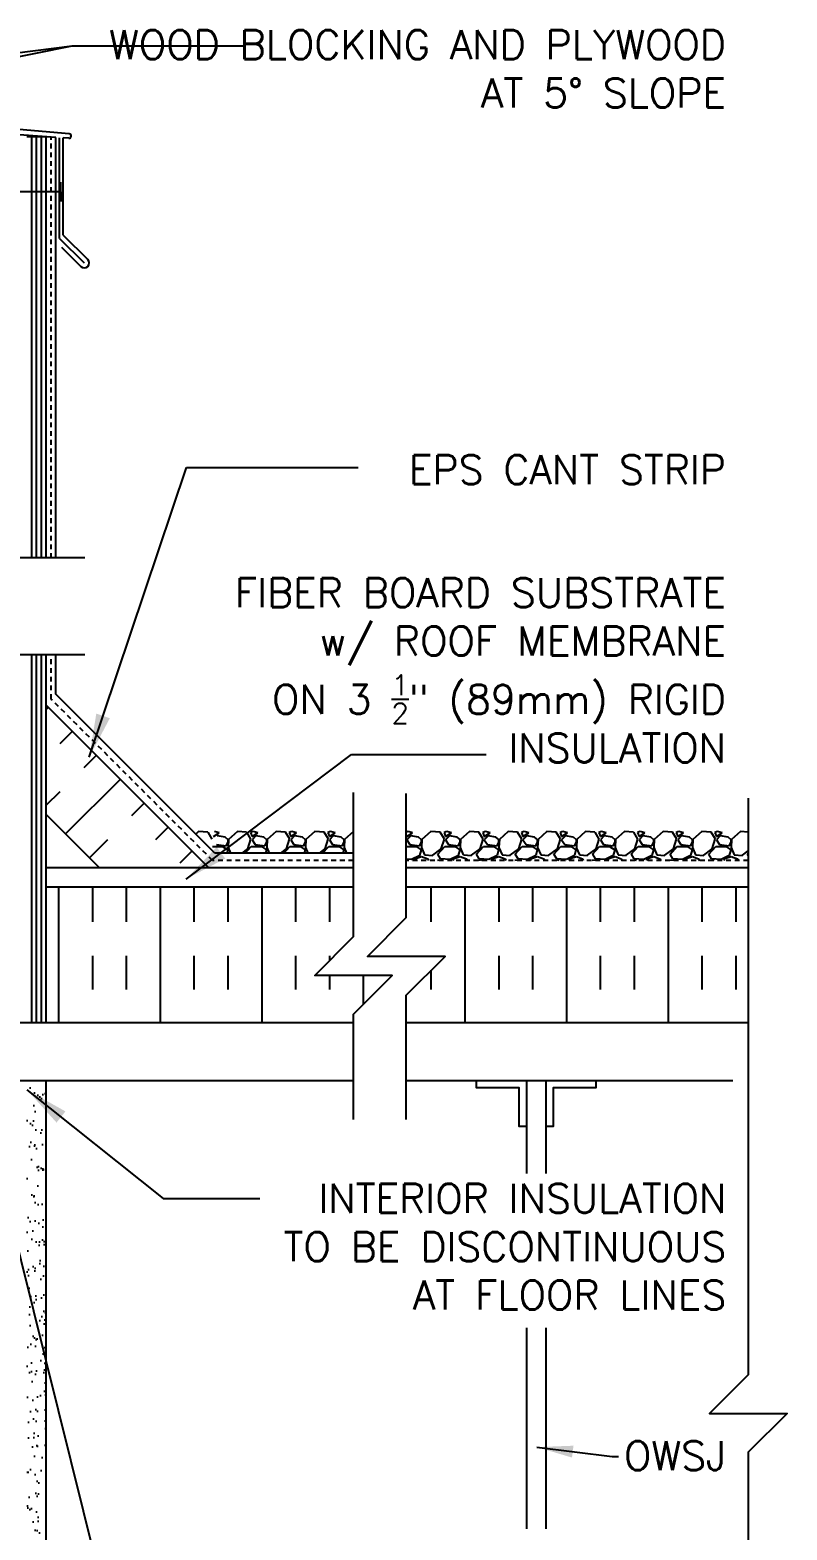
# Model space of a CAD drawing. Header units: inches. Extents: x 179 to 295, y 227 to 304.
# Drawn here: x 275.03 to 294.59, y 264.01 to 302.75 of the extents above; entities that cross this region are included whole.
import ezdxf

# ---------------------------------------------------------------- set-up
doc = ezdxf.new("R2010")
doc.units = ezdxf.units.IN
doc.header["$LTSCALE"] = 0.5
doc.header["$MEASUREMENT"] = 0
doc.linetypes.add('DASHED2', pattern=[0.375, 0.25, -0.125])
for name, color, linetype in [('HATCH', 12, 'Continuous'), ('line25', 2, 'Continuous'), ('LINE50', 5, 'Continuous'), ('LINE9', 9, 'Continuous'), ('TEXT', 4, 'Continuous')]:
    doc.layers.add(name, color=color, linetype=linetype)
doc.styles.add('DIM', font='romans.shx', dxfattribs={"width": 0.7})
doc.styles.add('ROMANS', font='romans.shx', dxfattribs={"height": 1.125})
doc.dimstyles.new('ext_12', dxfattribs={"dimscale": 12, "dimtxt": 0.09375, "dimasz": 0.09375, "dimexe": 0.09375, "dimexo": 0.0625, "dimgap": 0.0625, "dimtad": 1, "dimdec": 1, "dimzin": 3, "dimdsep": 46, "dimlunit": 4, "dimtxsty": 'DIM', "dimcen": 0.09, "dimdle": 0.09375, "dimclrt": 4, "dimadec": 0, "dimazin": 0, "dimtfac": 1, "dimtdec": 1, "dimtmove": 2, "dimatfit": 3, "dimfxl": 1, "dimfrac": 2, "dimtolj": 1, "dimtzin": 0, "dimarcsym": 0})

msp = doc.modelspace()

# ---------------------------------------------------------------- hatches: boundary and pattern name
at = {"layer": 'HATCH'}
h = msp.add_hatch(dxfattribs=at)
h.set_pattern_fill('INSUL', color=256, scale=7, angle=45, style=0)
h.set_pattern_definition([(45, (168.1492, 122.214), (-1.856155, 1.856155), []), (45, (167.5305, 122.8327), (-1.856155, 1.856155), [0.875, -0.875]), (45, (166.9118, 123.4515), (-1.856155, 1.856155), [0.875, -0.875])])
h.paths.add_polyline_path([(276.701, 281.24), (279.529, 281.24), (275.452, 285.317), (275.452, 282.488)])
h = msp.add_hatch(dxfattribs=at)
h.set_pattern_fill('INSUL', color=256, scale=7, angle=90, style=0)
h.set_pattern_definition([(90, (168.1492, 122.214), (-2.625, 2e-16), []), (90, (167.2742, 122.214), (-2.625, 2e-16), [0.875, -0.875]), (90, (166.3992, 122.214), (-2.625, 2e-16), [0.875, -0.875])])
h.paths.add_polyline_path([(283.39, 279.334), (283.39, 280.615), (275.452, 280.615), (275.452, 277.115), (283.39, 277.115), (283.39, 277.334), (284.39, 278.334), (282.39, 278.334)])
h.paths.add_polyline_path([(284.755, 280.615), (284.755, 279.825), (283.755, 278.825), (285.755, 278.825), (284.755, 277.825), (284.755, 277.115), (293.592, 277.115), (293.592, 280.615)])
h = msp.add_hatch(dxfattribs=at)
h.set_pattern_fill('AR-SAND', color=256, scale=0.25, style=0)
h.set_pattern_definition([(37.5, (-113.94066, 24.64096), (-0.01574834, 0.48170594), [0, -0.38, 0, -0.425, 0, -0.40625]), (7.5, (-113.94066, 24.64096), (0.4424442, 0.7055365), [0, -0.205, 0, -0.3425, 0, -0.13125]), (327.5, (-114.24816, 24.64096), (0.77853547, 0.00141476), [0, -0.125, 0, -0.45, 0, -0.5875]), (317.5, (-114.24816, 24.64096), (0.75153165, 0.2194189), [0, -0.0625, 0, -0.295, 0, -0.3375])])
h.paths.add_polyline_path([(274.952, 258.058), (274.952, 257.771), (275.452, 257.771), (275.452, 271.557), (275.452, 275.615), (274.952, 275.615)])

# ---------------------------------------------------------------- linework, layer by layer
for p, q in [((276.043, 300.068), (253.077, 302.077)), ((275.702, 299.974), (274.395, 300.066)), ((275.077, 289.115), (275.077, 299.992)), ((275.202, 289.115), (275.202, 299.992)), ((275.327, 289.115), (275.327, 299.992)), ((275.702, 289.115), (275.702, 299.974)), ((275.796, 297.369), (275.796, 299.967)), ((276.034, 299.955), (275.89, 299.963)), ((275.89, 297.452), (275.89, 299.963)), ((275.796, 297.369), (276.433, 296.733)), ((275.846, 297.143), (276.344, 296.644)), ((275.89, 297.452), (276.521, 296.821)), ((275.077, 277.115), (275.077, 286.615)), ((275.202, 277.115), (275.202, 286.615)), ((275.327, 277.115), (275.327, 286.615)), ((275.702, 285.597), (275.702, 286.615)), ((279.809, 281.49), (275.702, 285.597)), ((279.389, 282.054), (279.314, 281.985)), ((279.629, 282.033), (279.389, 282.053)), ((279.741, 281.854), (279.631, 282.034)), ((279.919, 282.014), (279.799, 282.054)), ((280.389, 282.054), (280.159, 281.844)), ((280.629, 282.033), (280.389, 282.053)), ((280.741, 281.854), (280.631, 282.034)), ((280.799, 282.054), (280.729, 282.024)), ((280.919, 282.014), (280.799, 282.054)), ((281.389, 282.054), (281.159, 281.844)), ((281.629, 282.033), (281.389, 282.053)), ((281.741, 281.854), (281.631, 282.034)), ((281.799, 282.054), (281.729, 282.024)), ((281.919, 282.014), (281.799, 282.054)), ((282.389, 282.054), (282.159, 281.844)), ((282.629, 282.033), (282.389, 282.053)), ((282.741, 281.854), (282.631, 282.034)), ((282.799, 282.054), (282.729, 282.024)), ((282.919, 282.014), (282.799, 282.054)), ((283.389, 282.054), (283.159, 281.844)), ((283.39, 282.053), (283.389, 282.053)), ((284.799, 282.054), (284.755, 282.035)), ((284.919, 282.014), (284.799, 282.054)), ((285.389, 282.054), (285.159, 281.844)), ((285.629, 282.033), (285.389, 282.053)), ((285.741, 281.854), (285.631, 282.034)), ((285.799, 282.054), (285.729, 282.024)), ((285.919, 282.014), (285.799, 282.054)), ((286.389, 282.054), (286.159, 281.844)), ((286.629, 282.033), (286.389, 282.053)), ((286.741, 281.854), (286.631, 282.034)), ((286.799, 282.054), (286.729, 282.024)), ((286.919, 282.014), (286.799, 282.054)), ((287.389, 282.054), (287.159, 281.844)), ((287.629, 282.033), (287.389, 282.053)), ((287.741, 281.854), (287.631, 282.034)), ((287.799, 282.054), (287.729, 282.024)), ((287.919, 282.014), (287.799, 282.054)), ((288.389, 282.054), (288.159, 281.844)), ((288.629, 282.033), (288.389, 282.053)), ((288.741, 281.854), (288.631, 282.034)), ((288.799, 282.054), (288.729, 282.024)), ((288.919, 282.014), (288.799, 282.054)), ((289.389, 282.054), (289.159, 281.844)), ((289.629, 282.033), (289.389, 282.053)), ((289.741, 281.854), (289.631, 282.034)), ((289.799, 282.054), (289.729, 282.024)), ((289.919, 282.014), (289.799, 282.054)), ((290.389, 282.054), (290.159, 281.844)), ((290.629, 282.033), (290.389, 282.053)), ((290.741, 281.854), (290.631, 282.034)), ((290.799, 282.054), (290.729, 282.024)), ((290.919, 282.014), (290.799, 282.054)), ((291.389, 282.054), (291.159, 281.844)), ((291.629, 282.033), (291.389, 282.053)), ((291.741, 281.854), (291.631, 282.034)), ((291.799, 282.054), (291.729, 282.024)), ((291.919, 282.014), (291.799, 282.054)), ((292.389, 282.054), (292.159, 281.844)), ((292.629, 282.033), (292.389, 282.053)), ((292.741, 281.854), (292.631, 282.034)), ((292.799, 282.054), (292.729, 282.024)), ((292.919, 282.014), (292.799, 282.054)), ((293.389, 282.054), (293.159, 281.844)), ((293.592, 282.036), (293.389, 282.053)), ((279.749, 281.664), (280.009, 281.664)), ((279.769, 281.924), (279.919, 282.014)), ((279.849, 281.714), (280.099, 281.684)), ((280.07, 281.904), (279.87, 281.934)), ((280.009, 281.666), (280.139, 281.576)), ((280.151, 281.832), (280.071, 281.902)), ((280.099, 281.684), (280.149, 281.774)), ((280.159, 281.844), (280.149, 281.634)), ((280.149, 281.774), (280.149, 281.834)), ((280.593, 281.49), (280.749, 281.664)), ((280.659, 281.604), (280.739, 281.854)), ((280.729, 282.024), (280.769, 281.924)), ((280.749, 281.664), (281.009, 281.664)), ((280.769, 281.924), (280.919, 282.014)), ((280.869, 281.934), (280.769, 281.834)), ((280.769, 281.834), (280.849, 281.714)), ((280.849, 281.714), (281.099, 281.684)), ((281.07, 281.904), (280.87, 281.934)), ((281.009, 281.666), (281.139, 281.576)), ((281.151, 281.832), (281.071, 281.902)), ((281.099, 281.684), (281.149, 281.774)), ((281.159, 281.844), (281.149, 281.634)), ((281.149, 281.774), (281.149, 281.834)), ((281.593, 281.49), (281.749, 281.664)), ((281.659, 281.604), (281.739, 281.854)), ((281.729, 282.024), (281.769, 281.924)), ((281.749, 281.664), (282.009, 281.664)), ((281.769, 281.924), (281.919, 282.014)), ((281.869, 281.934), (281.769, 281.834)), ((281.769, 281.834), (281.849, 281.714)), ((281.849, 281.714), (282.099, 281.684)), ((282.07, 281.904), (281.87, 281.934)), ((282.009, 281.666), (282.139, 281.576)), ((282.151, 281.832), (282.071, 281.902)), ((282.099, 281.684), (282.149, 281.774)), ((282.159, 281.844), (282.149, 281.634)), ((282.149, 281.774), (282.149, 281.834)), ((282.593, 281.49), (282.749, 281.664)), ((282.659, 281.604), (282.739, 281.854)), ((282.729, 282.024), (282.769, 281.924)), ((282.749, 281.664), (283.009, 281.664)), ((282.769, 281.924), (282.919, 282.014)), ((282.869, 281.934), (282.769, 281.834)), ((282.769, 281.834), (282.849, 281.714)), ((282.849, 281.714), (283.099, 281.684)), ((283.07, 281.904), (282.87, 281.934)), ((283.009, 281.666), (283.139, 281.576)), ((283.151, 281.832), (283.071, 281.902)), ((283.099, 281.684), (283.149, 281.774)), ((283.159, 281.844), (283.149, 281.634)), ((283.149, 281.774), (283.149, 281.834)), ((284.755, 281.959), (284.769, 281.924)), ((284.755, 281.664), (285.009, 281.664)), ((284.769, 281.924), (284.919, 282.014)), ((284.869, 281.934), (284.769, 281.834)), ((284.769, 281.834), (284.849, 281.714)), ((284.849, 281.714), (285.099, 281.684)), ((285.07, 281.904), (284.87, 281.934)), ((285.009, 281.666), (285.139, 281.576)), ((285.151, 281.832), (285.071, 281.902)), ((285.099, 281.684), (285.149, 281.774)), ((285.159, 281.844), (285.149, 281.634)), ((285.149, 281.774), (285.149, 281.834)), ((285.569, 281.464), (285.749, 281.664)), ((285.659, 281.604), (285.739, 281.854)), ((285.729, 282.024), (285.769, 281.924)), ((285.749, 281.664), (286.009, 281.664)), ((285.769, 281.924), (285.919, 282.014)), ((285.869, 281.934), (285.769, 281.834)), ((285.769, 281.834), (285.849, 281.714)), ((285.849, 281.714), (286.099, 281.684)), ((286.07, 281.904), (285.87, 281.934)), ((286.009, 281.666), (286.139, 281.576)), ((286.151, 281.832), (286.071, 281.902)), ((286.099, 281.684), (286.149, 281.774)), ((286.159, 281.844), (286.149, 281.634)), ((286.149, 281.774), (286.149, 281.834)), ((286.569, 281.464), (286.749, 281.664)), ((286.659, 281.604), (286.739, 281.854)), ((286.729, 282.024), (286.769, 281.924)), ((286.749, 281.664), (287.009, 281.664)), ((286.769, 281.924), (286.919, 282.014)), ((286.869, 281.934), (286.769, 281.834)), ((286.769, 281.834), (286.849, 281.714)), ((286.849, 281.714), (287.099, 281.684)), ((287.07, 281.904), (286.87, 281.934)), ((287.009, 281.666), (287.139, 281.576)), ((287.151, 281.832), (287.071, 281.902)), ((287.099, 281.684), (287.149, 281.774)), ((287.159, 281.844), (287.149, 281.634)), ((287.149, 281.774), (287.149, 281.834)), ((287.569, 281.464), (287.749, 281.664)), ((287.659, 281.604), (287.739, 281.854)), ((287.729, 282.024), (287.769, 281.924)), ((287.749, 281.664), (288.009, 281.664)), ((287.769, 281.924), (287.919, 282.014)), ((287.869, 281.934), (287.769, 281.834)), ((287.769, 281.834), (287.849, 281.714)), ((287.849, 281.714), (288.099, 281.684)), ((288.07, 281.904), (287.87, 281.934)), ((288.009, 281.666), (288.139, 281.576)), ((288.151, 281.832), (288.071, 281.902)), ((288.099, 281.684), (288.149, 281.774)), ((288.159, 281.844), (288.149, 281.634)), ((288.149, 281.774), (288.149, 281.834)), ((288.569, 281.464), (288.749, 281.664)), ((288.659, 281.604), (288.739, 281.854)), ((288.729, 282.024), (288.769, 281.924)), ((288.749, 281.664), (289.009, 281.664)), ((288.769, 281.924), (288.919, 282.014)), ((288.869, 281.934), (288.769, 281.834)), ((288.769, 281.834), (288.849, 281.714)), ((288.849, 281.714), (289.099, 281.684)), ((289.07, 281.904), (288.87, 281.934)), ((289.009, 281.666), (289.139, 281.576)), ((289.151, 281.832), (289.071, 281.902)), ((289.099, 281.684), (289.149, 281.774)), ((289.159, 281.844), (289.149, 281.634)), ((289.149, 281.774), (289.149, 281.834)), ((289.569, 281.464), (289.749, 281.664)), ((289.659, 281.604), (289.739, 281.854)), ((289.729, 282.024), (289.769, 281.924)), ((289.749, 281.664), (290.009, 281.664)), ((289.769, 281.924), (289.919, 282.014)), ((289.869, 281.934), (289.769, 281.834)), ((289.769, 281.834), (289.849, 281.714)), ((289.849, 281.714), (290.099, 281.684)), ((290.07, 281.904), (289.87, 281.934)), ((290.009, 281.666), (290.139, 281.576)), ((290.151, 281.832), (290.071, 281.902)), ((290.099, 281.684), (290.149, 281.774)), ((290.159, 281.844), (290.149, 281.634)), ((290.149, 281.774), (290.149, 281.834)), ((290.569, 281.464), (290.749, 281.664)), ((290.659, 281.604), (290.739, 281.854)), ((290.729, 282.024), (290.769, 281.924)), ((290.749, 281.664), (291.009, 281.664)), ((290.769, 281.924), (290.919, 282.014)), ((290.869, 281.934), (290.769, 281.834)), ((290.769, 281.834), (290.849, 281.714)), ((290.849, 281.714), (291.099, 281.684)), ((291.07, 281.904), (290.87, 281.934)), ((291.009, 281.666), (291.139, 281.576)), ((291.151, 281.832), (291.071, 281.902)), ((291.099, 281.684), (291.149, 281.774)), ((291.159, 281.844), (291.149, 281.634)), ((291.149, 281.774), (291.149, 281.834)), ((291.569, 281.464), (291.749, 281.664)), ((291.659, 281.604), (291.739, 281.854)), ((291.729, 282.024), (291.769, 281.924)), ((291.749, 281.664), (292.009, 281.664)), ((291.769, 281.924), (291.919, 282.014)), ((291.869, 281.934), (291.769, 281.834)), ((291.769, 281.834), (291.849, 281.714)), ((291.849, 281.714), (292.099, 281.684)), ((292.07, 281.904), (291.87, 281.934)), ((292.009, 281.666), (292.139, 281.576)), ((292.151, 281.832), (292.071, 281.902)), ((292.099, 281.684), (292.149, 281.774)), ((292.159, 281.844), (292.149, 281.634)), ((292.149, 281.774), (292.149, 281.834)), ((292.569, 281.464), (292.749, 281.664)), ((292.659, 281.604), (292.739, 281.854)), ((292.729, 282.024), (292.769, 281.924)), ((292.749, 281.664), (293.009, 281.664)), ((292.769, 281.924), (292.919, 282.014)), ((292.869, 281.934), (292.769, 281.834)), ((292.769, 281.834), (292.849, 281.714)), ((292.849, 281.714), (293.099, 281.684)), ((293.07, 281.904), (292.87, 281.934)), ((293.009, 281.666), (293.139, 281.576)), ((293.151, 281.832), (293.071, 281.902)), ((293.099, 281.684), (293.149, 281.774)), ((293.159, 281.844), (293.149, 281.634)), ((293.149, 281.774), (293.149, 281.834)), ((283.39, 281.49), (279.809, 281.49)), ((280.139, 281.574), (280.115, 281.49)), ((280.148, 281.636), (280.209, 281.49)), ((280.511, 281.49), (280.659, 281.605)), ((281.139, 281.574), (281.115, 281.49)), ((281.148, 281.636), (281.209, 281.49)), ((281.511, 281.49), (281.659, 281.605)), ((282.139, 281.574), (282.115, 281.49)), ((282.148, 281.636), (282.209, 281.49)), ((282.511, 281.49), (282.659, 281.605)), ((283.139, 281.574), (283.115, 281.49)), ((283.148, 281.636), (283.209, 281.49)), ((284.889, 281.326), (284.755, 281.336)), ((285.1, 281.433), (284.89, 281.323)), ((284.967, 281.302), (284.989, 281.354)), ((284.989, 281.354), (285.149, 281.404)), ((285.139, 281.574), (285.099, 281.434)), ((285.148, 281.636), (285.228, 281.446)), ((285.149, 281.404), (285.309, 281.344)), ((285.229, 281.444), (285.439, 281.434)), ((285.309, 281.344), (285.328, 281.302)), ((285.439, 281.435), (285.659, 281.605)), ((285.66, 281.313), (285.559, 281.302)), ((285.641, 281.344), (285.571, 281.464)), ((285.889, 281.326), (285.639, 281.346)), ((285.707, 281.302), (285.659, 281.314)), ((286.1, 281.433), (285.89, 281.323)), ((285.967, 281.302), (285.989, 281.354)), ((285.989, 281.354), (286.149, 281.404)), ((286.139, 281.574), (286.099, 281.434)), ((286.148, 281.636), (286.228, 281.446)), ((286.149, 281.404), (286.309, 281.344)), ((286.229, 281.444), (286.439, 281.434)), ((286.309, 281.344), (286.328, 281.302)), ((286.439, 281.435), (286.659, 281.605)), ((286.66, 281.313), (286.559, 281.302)), ((286.641, 281.344), (286.571, 281.464)), ((286.889, 281.326), (286.639, 281.346)), ((286.707, 281.302), (286.659, 281.314)), ((287.1, 281.433), (286.89, 281.323)), ((286.967, 281.302), (286.989, 281.354)), ((286.989, 281.354), (287.149, 281.404)), ((287.139, 281.574), (287.099, 281.434)), ((287.148, 281.636), (287.228, 281.446)), ((287.149, 281.404), (287.309, 281.344)), ((287.229, 281.444), (287.439, 281.434)), ((287.309, 281.344), (287.328, 281.302)), ((287.439, 281.435), (287.659, 281.605)), ((287.66, 281.313), (287.559, 281.302)), ((287.641, 281.344), (287.571, 281.464)), ((287.889, 281.326), (287.639, 281.346)), ((287.707, 281.302), (287.659, 281.314)), ((288.1, 281.433), (287.89, 281.323)), ((287.967, 281.302), (287.989, 281.354)), ((287.989, 281.354), (288.149, 281.404)), ((288.139, 281.574), (288.099, 281.434)), ((288.148, 281.636), (288.228, 281.446)), ((288.149, 281.404), (288.309, 281.344)), ((288.229, 281.444), (288.439, 281.434)), ((288.309, 281.344), (288.328, 281.302)), ((288.439, 281.435), (288.659, 281.605)), ((288.66, 281.313), (288.559, 281.302)), ((288.641, 281.344), (288.571, 281.464)), ((288.889, 281.326), (288.639, 281.346)), ((288.707, 281.302), (288.659, 281.314)), ((289.1, 281.433), (288.89, 281.323)), ((288.967, 281.302), (288.989, 281.354)), ((288.989, 281.354), (289.149, 281.404)), ((289.139, 281.574), (289.099, 281.434)), ((289.148, 281.636), (289.228, 281.446)), ((289.149, 281.404), (289.309, 281.344)), ((289.229, 281.444), (289.439, 281.434)), ((289.309, 281.344), (289.328, 281.302)), ((289.439, 281.435), (289.659, 281.605)), ((289.66, 281.313), (289.559, 281.302)), ((289.641, 281.344), (289.571, 281.464)), ((289.889, 281.326), (289.639, 281.346)), ((289.707, 281.302), (289.659, 281.314)), ((290.1, 281.433), (289.89, 281.323)), ((289.967, 281.302), (289.989, 281.354)), ((289.989, 281.354), (290.149, 281.404)), ((290.139, 281.574), (290.099, 281.434)), ((290.148, 281.636), (290.228, 281.446)), ((290.149, 281.404), (290.309, 281.344)), ((290.229, 281.444), (290.439, 281.434)), ((290.309, 281.344), (290.328, 281.302)), ((290.439, 281.435), (290.659, 281.605)), ((290.66, 281.313), (290.559, 281.302)), ((290.641, 281.344), (290.571, 281.464)), ((290.889, 281.326), (290.639, 281.346)), ((290.707, 281.302), (290.659, 281.314)), ((291.1, 281.433), (290.89, 281.323)), ((290.967, 281.302), (290.989, 281.354)), ((290.989, 281.354), (291.149, 281.404)), ((291.139, 281.574), (291.099, 281.434)), ((291.148, 281.636), (291.228, 281.446)), ((291.149, 281.404), (291.309, 281.344)), ((291.229, 281.444), (291.439, 281.434)), ((291.309, 281.344), (291.328, 281.302)), ((291.439, 281.435), (291.659, 281.605)), ((291.66, 281.313), (291.559, 281.302)), ((291.641, 281.344), (291.571, 281.464)), ((291.889, 281.326), (291.639, 281.346)), ((291.707, 281.302), (291.659, 281.314)), ((292.1, 281.433), (291.89, 281.323)), ((291.967, 281.302), (291.989, 281.354)), ((291.989, 281.354), (292.149, 281.404)), ((292.139, 281.574), (292.099, 281.434)), ((292.148, 281.636), (292.228, 281.446)), ((292.149, 281.404), (292.309, 281.344)), ((292.229, 281.444), (292.439, 281.434)), ((292.309, 281.344), (292.328, 281.302)), ((292.439, 281.435), (292.659, 281.605)), ((292.66, 281.313), (292.559, 281.302)), ((292.641, 281.344), (292.571, 281.464)), ((292.889, 281.326), (292.639, 281.346)), ((292.707, 281.302), (292.659, 281.314)), ((293.1, 281.433), (292.89, 281.323)), ((292.967, 281.302), (292.989, 281.354)), ((292.989, 281.354), (293.149, 281.404)), ((293.139, 281.574), (293.099, 281.434)), ((293.148, 281.636), (293.228, 281.446)), ((293.149, 281.404), (293.309, 281.344)), ((293.229, 281.444), (293.439, 281.434)), ((293.309, 281.344), (293.328, 281.302)), ((293.439, 281.435), (293.592, 281.553)), ((293.592, 281.306), (293.559, 281.302)), ((293.569, 281.464), (293.592, 281.49)), ((293.592, 281.427), (293.571, 281.464))]:
    msp.add_line(p, q, dxfattribs=at)
for centre, radius, start, end in [((276.039, 300.011), 0.0567, 265, 85), ((276.433, 296.733), 0.125, 225, 45)]:
    msp.add_arc(centre, radius, start, end, dxfattribs=at)
at = {"layer": 'line25'}
for p, q in [((275.452, 299.992), (274.952, 299.992)), ((275.452, 289.115), (275.452, 299.992)), ((275.452, 277.115), (275.452, 286.615)), ((279.654, 281.115), (275.452, 285.317)), ((276.826, 281.115), (275.452, 282.488))]:
    msp.add_line(p, q, dxfattribs=at)
at = {"layer": 'line25', "color": 192}
for p, q in [((274.515, 275.615), (283.39, 275.615)), ((284.755, 275.615), (293.193, 275.615))]:
    msp.add_line(p, q, dxfattribs=at)
at = {"layer": 'line25'}
for points in [[(283.39, 280.615), (275.452, 280.615)], [(293.592, 280.615), (284.755, 280.615)]]:
    msp.add_lwpolyline(points, dxfattribs=at)
at = {"layer": 'LINE50', "color": 9, "linetype": 'DASHED2'}
for p, q in [((275.577, 289.115), (275.577, 299.983)), ((275.577, 285.472), (275.577, 286.615)), ((279.747, 281.302), (275.577, 285.472)), ((283.39, 281.302), (279.747, 281.302)), ((293.592, 281.302), (284.755, 281.302))]:
    msp.add_line(p, q, dxfattribs=at)
at = {"layer": 'LINE50', "color": 9}
msp.add_line((275.452, 257.771), (275.452, 275.615), dxfattribs=at)
at = {"layer": 'LINE9'}
for p, q in [((275.83, 298.57), (275.83, 298.82)), ((275.83, 298.57), (273.985, 298.57)), ((275.83, 298.57), (275.83, 298.32)), ((276.452, 286.615), (265.341, 286.615)), ((270.346, 277.115), (283.39, 277.115)), ((284.755, 277.115), (293.592, 277.115)), ((287.859, 275.615), (287.859, 273.213)), ((288.359, 275.615), (288.359, 273.213)), ((287.859, 269.229), (287.859, 264.043)), ((288.359, 269.229), (288.359, 264.043))]:
    msp.add_line(p, q, dxfattribs=at)
for points in [[(276.452, 289.115), (265.341, 289.115), (264.341, 290.115), (264.341, 288.115), (263.341, 289.115), (252.23, 289.115)], [(283.39, 274.615), (283.39, 277.334), (284.39, 278.334), (282.39, 278.334), (283.39, 279.334), (283.389, 283.053)], [(284.755, 274.615), (284.755, 277.825), (285.755, 278.825), (283.755, 278.825), (284.755, 279.825), (284.755, 283.035)], [(293.592, 282.91), (293.592, 268.019), (292.592, 267.019), (293.592, 267.019), (294.592, 267.019), (293.592, 266.019), (293.592, 252.575)], [(283.39, 281.115), (275.452, 281.115)], [(293.592, 281.115), (284.755, 281.115)], [(287.859, 274.428), (287.671, 274.428), (287.671, 275.428), (286.569, 275.428), (286.569, 275.615), (289.648, 275.615), (289.648, 275.428), (288.546, 275.428), (288.546, 274.428), (288.359, 274.428)]]:
    msp.add_lwpolyline(points, dxfattribs=at)

# ---------------------------------------------------------------- texts
at = {"layer": 'TEXT', "char_height": 0.75, "style": 'ROMANS'}
for s, insert, width, attachment_point in [('\\A1;WOOD BLOCKING AND PLYWOOD \\PAT 5%%D SLOPE', (293.017, 302.75), 17.3954, 3), ('\\A1;EPS CANT STRIP', (293.017, 291.772), 9.59335, 3), ('\\A1;FIBER BOARD SUBSTRATE\\Pw/ ROOF MEMBRANE \\PON 3 {\\H0.7x;\\S1/2;}" (89mm) RIGID \\PINSULATION', (293.017, 288.596), 26.1134, 3), ('\\A1;INTERIOR INSULATION TO BE DISCONTINUOUS AT FLOOR LINES', (293.025, 271.329), 13.00001, 6), ('\\A1;OWSJ', (293.015, 265.929), 12.22718, 6)]:
    msp.add_mtext(s, dxfattribs=dict(at, insert=insert, width=width, attachment_point=attachment_point))

# ---------------------------------------------------------------- leaders
at = {"layer": 'TEXT'}
for points, override in [([(260.215, 299.17), (276.122, 302.339)], {"dimgap": 0.0625, "dimtad": 0}), ([(264.565, 300.903), (276.122, 302.339), (280.565, 302.339)], {"dimgap": 0.0625, "dimtad": 0}), ([(276.561, 283.969), (279.074, 291.448), (283.51, 291.448)], {"dimgap": 0.0625, "dimtad": 0}), ([(279.066, 280.823), (283.336, 284.035), (286.818, 284.035)], {"dimgap": 0.0625, "dimtad": 0}), ([(273.64, 275.615), (276.721, 263.224), (278.237, 263.224)], {"dimgap": 0.0625, "dimtad": 0}), ([(274.952, 275.378), (278.473, 272.571), (280.966, 272.571)], {"dimgap": 0.0625, "dimtad": 0}), ([(288.126, 266.151), (290.07, 265.906), (290.238, 265.906)], {"dimasz": 0.078125, "dimgap": 0.0625, "dimtad": 0})]:
    msp.add_leader(points, dimstyle='ext_12', override=override, dxfattribs=at)

doc.saveas('drawing.dxf')
